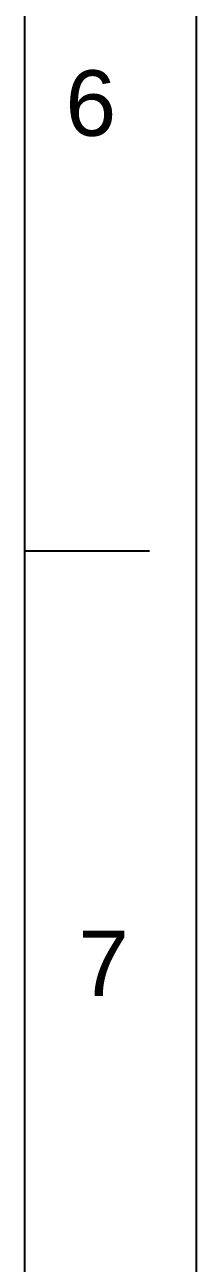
# Model space of a CAD drawing. Header units: millimetres. Extents: x 6330 to 7158, y 1153 to 2324.
# Drawn here: x 7130.4 to 7158.3, y 1344 to 1545.1 of the extents above; entities that cross this region are included whole.
import ezdxf

# ---------------------------------------------------------------- set-up
doc = ezdxf.new("R2010")
doc.units = ezdxf.units.MM
doc.styles.get("Standard").update_dxf_attribs({"font": 'arial.ttf'})

msp = doc.modelspace()

# ---------------------------------------------------------------- linework, layer by layer
at = {"color": 7, "linetype": 'Continuous'}
for p, q in [((7158.33, 2324.25), (7158.33, 1152.91)), ((7130.44, 1180.8), (7130.44, 2296.36)), ((7130.44, 1459.69), (7150.71, 1459.69))]:
    msp.add_line(p, q, dxfattribs=at)

# ---------------------------------------------------------------- texts
at = {"char_height": 10.63, "attachment_point": 5}
for s, insert in [('6', (7141.19, 1532.28)), ('7', (7143.27, 1392.73))]:
    msp.add_mtext_dynamic_manual_height_columns(s, width=69.7226, gutter_width=17.43, heights=[0], dxfattribs=dict(at, insert=insert))

doc.saveas('drawing.dxf')
